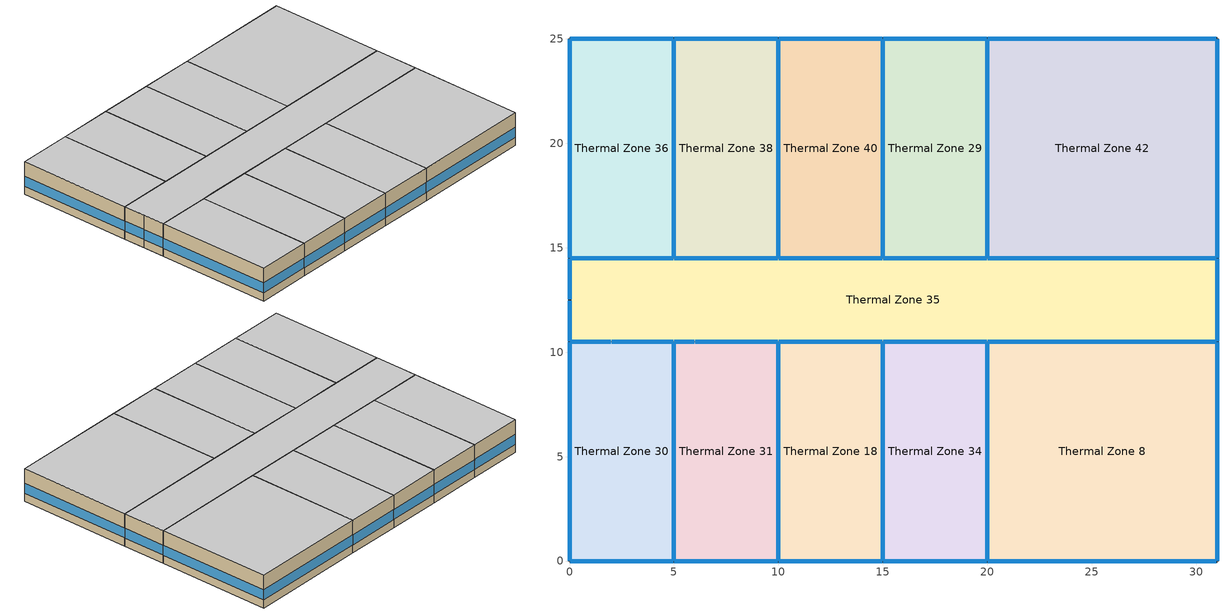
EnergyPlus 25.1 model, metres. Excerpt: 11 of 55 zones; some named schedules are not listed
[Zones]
Thermal Zone 18
 floor to Thermal Zone 11 (Typical Interior Floor): 15,10.5 15,0 10,0 10,10.5 z6.1
 wall outside (Surface 174 c tbd (R 1.0x Solar 1.0x Therm 1.0x)): 10,0 15,0 z6.1:9.14
 wall to Thermal Zone 31 (Typical Interior Wall): 10,10.5 10,0 z6.1:9.14
 wall to Thermal Zone 35 (Typical Interior Wall): 15,10.5 10,10.5 z6.1:9.14
 wall to Thermal Zone 34 (Typical Interior Wall): 15,0 15,10.5 z6.1:9.14
 window (Customized Fenestration: u=3.36): 10.03,0 14.97,0 z6.86:7.78
 window inside (Typical Interior Window): 10,10.47 10,0.03 / 15,0.03 15,10.47 z6.86:7.77; 14.97,10.5 10.03,10.5 z6.86:7.78
 ceiling to Thermal Zone 46 (Typical Interior Ceiling): 15,0 15,10.5 10,10.5 10,0 z9.14
Thermal Zone 29
 floor to Thermal Zone 27 (Typical Interior Floor): 20,25 20,14.5 15,14.5 15,25 z6.1
 wall outside (Surface 229 c tbd (R 1.0x Solar 1.0x Therm 1.0x)): 20,25 15,25 z6.1:9.14
 wall to Thermal Zone 35 (Typical Interior Wall): 15,14.5 20,14.5 z6.1:9.14
 wall to Thermal Zone 40 (Typical Interior Wall): 15,25 15,14.5 z6.1:9.14
 wall to Thermal Zone 42 (Typical Interior Wall): 20,14.5 20,25 z6.1:9.14
 window inside (Typical Interior Window): 15.03,14.5 19.97,14.5 z6.86:7.78; 15,24.97 15,14.53 / 20,14.53 20,24.97 z6.86:7.77
 window (Customized Fenestration: u=3.36): 19.97,25 15.03,25 z6.86:7.78
 ceiling to Thermal Zone 53 (Typical Interior Ceiling): 20,14.5 20,25 15,25 15,14.5 z9.14
Thermal Zone 30
 floor to Thermal Zone 19 (Typical Interior Floor): 5,10.5 5,0 0,0 0,10.5 z6.1
 wall outside (Surface 160 c tbd (R 1.0x Solar 1.0x Therm 1.0x)): 0,0 5,0 z6.1:9.14
 wall outside (Surface 161 c tbd (R 1.0x Solar 1.0x Therm 1.0x)): 0,10.5 0,0 z6.1:9.14
 wall to Thermal Zone 35 (Typical Interior Wall): 5,10.5 2,10.5 0,10.5 z6.1:9.14
 wall to Thermal Zone 31 (Typical Interior Wall): 5,0 5,10.5 z6.1:9.14
 window (Customized Fenestration: u=3.36): 0.03,0 4.97,0 z6.86:7.78; 0,10.47 0,0.03 z6.86:7.77
 window inside (Typical Interior Window): 1.97,10.5 0.03,10.5 / 4.97,10.5 2.03,10.5 z6.86:7.79; 5,0.03 5,10.47 z6.86:7.77
 ceiling to Thermal Zone 23 (Typical Interior Ceiling): 5,0 5,10.5 0,10.5 0,0 z9.14
Thermal Zone 31
 floor to Thermal Zone 20 (Typical Interior Floor): 10,10.5 10,0 5,0 5,10.5 z6.1
 wall outside (Surface 167 c tbd (R 1.0x Solar 1.0x Therm 1.0x)): 5,0 10,0 z6.1:9.14
 wall to Thermal Zone 35 (Typical Interior Wall): 10,10.5 6,10.5 5,10.5 z6.1:9.14
 window (Customized Fenestration: u=3.36): 5.03,0 9.97,0 z6.86:7.78
 window inside (Typical Interior Window): 5.97,10.5 5.03,10.5 z6.86:7.82; 9.97,10.5 6.03,10.5 z6.86:7.78
 ceiling to Thermal Zone 44 (Typical Interior Ceiling): 10,0 10,10.5 5,10.5 5,0 z9.14
Thermal Zone 34
 floor to Thermal Zone 21 (Typical Interior Floor): 20,10.5 20,0 15,0 15,10.5 z6.1
 wall outside (Surface 180 c tbd (R 1.0x Solar 1.0x Therm 1.0x)): 15,0 20,0 z6.1:9.14
 wall to Thermal Zone 35 (Typical Interior Wall): 20,10.5 15,10.5 z6.1:9.14
 wall to Thermal Zone 8 (Typical Interior Wall): 20,0 20,10.5 z6.1:9.14
 window (Customized Fenestration: u=3.36): 15.03,0 19.97,0 z6.86:7.78
 window inside (Typical Interior Window): 19.97,10.5 15.03,10.5 z6.86:7.78; 20,0.03 20,10.47 z6.86:7.77
 ceiling to Thermal Zone 48 (Typical Interior Ceiling): 20,0 20,10.5 15,10.5 15,0 z9.14
Thermal Zone 35
 floor to Thermal Zone 22 (Typical Interior Floor): 31,14.5 31,10.5 0,10.5 0,14.5 z6.1
 wall outside (Surface 192 c tbd (R 1.0x Solar 1.0x Therm 1.0x)): 31,10.5 31,14.5 z6.1:9.14
 wall outside (Surface 200 c tbd (R 1.0x Solar 1.0x Therm 1.0x)): 0,12.5 0,10.5 z6.1:9.14
 wall outside (Surface 201 c tbd (R 1.0x Solar 1.0x Therm 1.0x)): 0,14.5 0,12.5 z6.1:9.14
 wall to Thermal Zone 8 (Typical Interior Wall): 20,10.5 31,10.5 z6.1:9.14
 wall to Thermal Zone 36 (Typical Interior Wall): 5,14.5 0,14.5 z6.1:9.14
 wall to Thermal Zone 38 (Typical Interior Wall): 10,14.5 5,14.5 z6.1:9.14
 wall to Thermal Zone 40 (Typical Interior Wall): 15,14.5 10,14.5 z6.1:9.14
 wall to Thermal Zone 42 (Typical Interior Wall): 31,14.5 20,14.5 z6.1:9.14
 window (Customized Fenestration: u=3.36): 31,10.53 31,14.47 z6.86:7.78; 0,12.47 0,10.53 / 0,14.47 0,12.53 z6.86:7.79
 window inside (Typical Interior Window): 20.03,10.5 30.97,10.5 / 30.97,14.5 20.03,14.5 z6.86:7.77; 4.97,14.5 0.03,14.5 / 9.97,14.5 5.03,14.5 / 14.97,14.5 10.03,14.5 z6.86:7.78
 ceiling to Thermal Zone 39 (Typical Interior Ceiling): 31,10.5 31,14.5 0,14.5 0,10.5 z9.14
Thermal Zone 36
 floor to Thermal Zone 24 (Typical Interior Floor): 5,25 5,14.5 0,14.5 0,25 z6.1
 wall outside (Surface 210 c tbd (R 1.0x Solar 1.0x Therm 1.0x)): 0,25 0,14.5 z6.1:9.14
 wall outside (Surface 211 c tbd (R 1.0x Solar 1.0x Therm 1.0x)): 5,25 0,25 z6.1:9.14
 wall to Thermal Zone 38 (Typical Interior Wall): 5,14.5 5,25 z6.1:9.14
 window (Customized Fenestration: u=3.36): 0,24.97 0,14.53 z6.86:7.77; 4.97,25 0.03,25 z6.86:7.78
 window inside (Typical Interior Window): 5,14.53 5,24.97 z6.86:7.77
 ceiling to Thermal Zone 51 (Typical Interior Ceiling): 5,14.5 5,25 0,25 0,14.5 z9.14
Thermal Zone 38
 floor to Thermal Zone 25 (Typical Interior Floor): 10,25 10,14.5 5,14.5 5,25 z6.1
 wall outside (Surface 217 c tbd (R 1.0x Solar 1.0x Therm 1.0x)): 10,25 5,25 z6.1:9.14
 wall to Thermal Zone 40 (Typical Interior Wall): 10,14.5 10,25 z6.1:9.14
 window (Customized Fenestration: u=3.36): 9.97,25 5.03,25 z6.86:7.78
 window inside (Typical Interior Window): 10,14.53 10,24.97 z6.86:7.77
 ceiling to Thermal Zone 14 (Typical Interior Ceiling): 10,14.5 10,25 5,25 5,14.5 z9.14
Thermal Zone 40
 floor to Thermal Zone 26 (Typical Interior Floor): 15,25 15,14.5 10,14.5 10,25 z6.1
 wall outside (Surface 223 c tbd (R 1.0x Solar 1.0x Therm 1.0x)): 15,25 10,25 z6.1:9.14
 window (Customized Fenestration: u=3.36): 14.97,25 10.03,25 z6.86:7.78
 ceiling to Thermal Zone 52 (Typical Interior Ceiling): 15,14.5 15,25 10,25 10,14.5 z9.14
Thermal Zone 42
 floor to Thermal Zone 28 (Typical Interior Floor): 31,25 31,14.5 20,14.5 20,25 z6.1
 wall outside (Surface 233 c tbd (R 1.0x Solar 1.0x Therm 1.0x)): 31,25 20,25 z6.1:9.14
 wall outside (Surface 234 c tbd (R 1.0x Solar 1.0x Therm 1.0x)): 31,14.5 31,25 z6.1:9.14
 window (Customized Fenestration: u=3.36): 30.97,25 20.03,25 / 31,14.53 31,24.97 z6.86:7.77
 ceiling to Thermal Zone 6 (Typical Interior Ceiling): 31,14.5 31,25 20,25 20,14.5 z9.14
Thermal Zone 8
 floor to Thermal Zone 1 (Typical Interior Floor): 31,10.5 31,0 20,0 20,10.5 z6.1
 wall outside (Surface 187 c tbd (R 1.0x Solar 1.0x Therm 1.0x)): 31,0 31,10.5 z6.1:9.14
 wall outside (Surface 188 c tbd (R 1.0x Solar 1.0x Therm 1.0x)): 20,0 31,0 z6.1:9.14
 window (Customized Fenestration: u=3.36): 31,0.03 31,10.47 z6.86:7.77; 20.03,0 30.97,0 z6.86:7.78
 ceiling to Thermal Zone 50 (Typical Interior Ceiling): 31,0 31,10.5 20,10.5 20,0 z9.14
[Building]
Building 1
[Site:Location]
Montreal-Trudeau Intl AP: Latitude {deg}=45.4706; Longitude {deg}=-73.7408; Time Zone {hr}=-5; Elevation {m}=36; Keep Site Location Information=No
[SizingPeriod:DesignDay] Month=7; Day of Month=21; Day Type=SummerDesignDay; Daily Dry-Bulb Temperature Range {deltaC}=9.3; Dry-Bulb Temperature Range Modifier Type=DefaultMultipliers; Barometric Pressure {Pa}=100893; Wind Speed {m/s}=4.9; Wind Direction {deg}=220; Rain Indicator=No; Snow Indicator=No; Daylight Saving Time Indicator=No; Solar Model Indicator=ASHRAETau; ASHRAE Clear Sky Optical Depth for Beam Irradiance (taub)=0.465; ASHRAE Clear Sky Optical Depth for Diffuse Irradiance (taud)=1.966; Begin Environment Reset Mode=FullResetAtBeginEnvironment
Name | Maximum Dry-Bulb Temperature {C} | Humidity Condition Type | Wetbulb or DewPoint at Maximum Dry-Bulb {C} | Enthalpy at Maximum Dry-Bulb {J/kg}
Montreal Int'l Ann Clg .4% Condns DB=>MWB | 30 | Wetbulb | 22.1
Montreal Int'l Ann Clg .4% Condns DP=>MDB | 26 | Dewpoint | 21.6
Montreal Int'l Ann Clg .4% Condns Enth=>MDB | 28.1 | Enthalpy |  | 69300
Montreal Int'l Ann Clg .4% Condns WB=>MDB | 28.1 | Wetbulb | 23.2
[Material] Thermal Absorptance=0.9
Name | Roughness | Thickness {m} | Conductivity {W/m-K} | Density {kg/m3} | Specific Heat {J/kg-K} | Solar Absorptance | Visible Absorptance
100mm Normalweight concrete floor | MediumRough | 0.1016 | 2.31045 | 2322 | 832.557 | 0.7 | 0.7
AQNC2024brick (fired clay) (R 1.0x Solar 1.0x Therm 1.0x) 16; AQNC2024brick (fired clay) (R 1.0x Solar 1.0x Therm 1.0x) 18; AQNC2024brick (fired clay) (R 1.0x Solar 1.0x Therm 1.0x) 20; AQNC2024brick (fired clay) (R 1.0x Solar 1.0x Therm 1.0x) 26; AQNC2024brick (fired clay) (R 1.0x Solar 1.0x Therm 1.0x) 3; AQNC2024brick (fired clay) (R 1.0x Solar 1.0x Therm 1.0x) 31; AQNC2024brick (fired clay) (R 1.0x Solar 1.0x Therm 1.0x) 33; AQNC2024brick (fired clay) (R 1.0x Solar 1.0x Therm 1.0x) 35; AQNC2024brick (fired clay) (R 1.0x Solar 1.0x Therm 1.0x) 43; AQNC2024brick (fired clay) (R 1.0x Solar 1.0x Therm 1.0x) 47; AQNC2024brick (fired clay) (R 1.0x Solar 1.0x Therm 1.0x) 48; AQNC2024brick (fired clay) (R 1.0x Solar 1.0x Therm 1.0x) 50; AQNC2024brick (fired clay) (R 1.0x Solar 1.0x Therm 1.0x) 51; AQNC2024brick (fired clay) (R 1.0x Solar 1.0x Therm 1.0x) 54; AQNC2024brick (fired clay) (R 1.0x Solar 1.0x Therm 1.0x) 55; AQNC2024brick (fired clay) (R 1.0x Solar 1.0x Therm 1.0x) 56; AQNC2024brick (fired clay) (R 1.0x Solar 1.0x Therm 1.0x) 58 | MediumRough | 0.1 | 1.43 | 2400 | 840 | 0.7 | 0.7
G01 13mm gypsum board | Smooth | 0.0127 | 0.160031 | 800.001 | 1090.73 | 0.7 | 0.5
Generic Brick (R 1.0x Solar 1.0x Therm 1.0x) 16; Generic Brick (R 1.0x Solar 1.0x Therm 1.0x) 18; Generic Brick (R 1.0x Solar 1.0x Therm 1.0x) 20; Generic Brick (R 1.0x Solar 1.0x Therm 1.0x) 26; Generic Brick (R 1.0x Solar 1.0x Therm 1.0x) 3; Generic Brick (R 1.0x Solar 1.0x Therm 1.0x) 31; Generic Brick (R 1.0x Solar 1.0x Therm 1.0x) 33; Generic Brick (R 1.0x Solar 1.0x Therm 1.0x) 35; Generic Brick (R 1.0x Solar 1.0x Therm 1.0x) 43; Generic Brick (R 1.0x Solar 1.0x Therm 1.0x) 47; Generic Brick (R 1.0x Solar 1.0x Therm 1.0x) 48; Generic Brick (R 1.0x Solar 1.0x Therm 1.0x) 50; Generic Brick (R 1.0x Solar 1.0x Therm 1.0x) 51; Generic Brick (R 1.0x Solar 1.0x Therm 1.0x) 54; Generic Brick (R 1.0x Solar 1.0x Therm 1.0x) 55; Generic Brick (R 1.0x Solar 1.0x Therm 1.0x) 56; Generic Brick (R 1.0x Solar 1.0x Therm 1.0x) 58 | MediumRough | 0.1 | 0.9 | 1920 | 790 | 0.65 | 0.65
Generic Gypsum Board (R 1.0x Solar 1.0x Therm 1.0x) 16; Generic Gypsum Board (R 1.0x Solar 1.0x Therm 1.0x) 18; Generic Gypsum Board (R 1.0x Solar 1.0x Therm 1.0x) 20; Generic Gypsum Board (R 1.0x Solar 1.0x Therm 1.0x) 26; Generic Gypsum Board (R 1.0x Solar 1.0x Therm 1.0x) 3; Generic Gypsum Board (R 1.0x Solar 1.0x Therm 1.0x) 31; Generic Gypsum Board (R 1.0x Solar 1.0x Therm 1.0x) 33; Generic Gypsum Board (R 1.0x Solar 1.0x Therm 1.0x) 35; Generic Gypsum Board (R 1.0x Solar 1.0x Therm 1.0x) 43; Generic Gypsum Board (R 1.0x Solar 1.0x Therm 1.0x) 47; Generic Gypsum Board (R 1.0x Solar 1.0x Therm 1.0x) 48; Generic Gypsum Board (R 1.0x Solar 1.0x Therm 1.0x) 50; Generic Gypsum Board (R 1.0x Solar 1.0x Therm 1.0x) 51; Generic Gypsum Board (R 1.0x Solar 1.0x Therm 1.0x) 54; Generic Gypsum Board (R 1.0x Solar 1.0x Therm 1.0x) 55; Generic Gypsum Board (R 1.0x Solar 1.0x Therm 1.0x) 56; Generic Gypsum Board (R 1.0x Solar 1.0x Therm 1.0x) 58 | MediumSmooth | 0.0127 | 0.16 | 800 | 1090 | 0.5 | 0.5
Generic Wall Air Gap (R 1.0x Solar 1.0x Therm 1.0x) 16; Generic Wall Air Gap (R 1.0x Solar 1.0x Therm 1.0x) 18; Generic Wall Air Gap (R 1.0x Solar 1.0x Therm 1.0x) 20; Generic Wall Air Gap (R 1.0x Solar 1.0x Therm 1.0x) 26; Generic Wall Air Gap (R 1.0x Solar 1.0x Therm 1.0x) 3; Generic Wall Air Gap (R 1.0x Solar 1.0x Therm 1.0x) 31; Generic Wall Air Gap (R 1.0x Solar 1.0x Therm 1.0x) 33; Generic Wall Air Gap (R 1.0x Solar 1.0x Therm 1.0x) 35; Generic Wall Air Gap (R 1.0x Solar 1.0x Therm 1.0x) 43; Generic Wall Air Gap (R 1.0x Solar 1.0x Therm 1.0x) 47; Generic Wall Air Gap (R 1.0x Solar 1.0x Therm 1.0x) 48; Generic Wall Air Gap (R 1.0x Solar 1.0x Therm 1.0x) 50; Generic Wall Air Gap (R 1.0x Solar 1.0x Therm 1.0x) 51; Generic Wall Air Gap (R 1.0x Solar 1.0x Therm 1.0x) 54; Generic Wall Air Gap (R 1.0x Solar 1.0x Therm 1.0x) 55; Generic Wall Air Gap (R 1.0x Solar 1.0x Therm 1.0x) 56; Generic Wall Air Gap (R 1.0x Solar 1.0x Therm 1.0x) 58 | Smooth | 0.1 | 0.667 | 1.28 | 1000 | 0.7 | 0.7
Surface 160 m tbd (R 1.0x Solar 1.0x Therm 1.0x); Surface 211 m tbd (R 1.0x Solar 1.0x Therm 1.0x) | MediumRough | 0.1 | 0.073396 | 15 | 1500 | 0.7 | 0.7
Surface 161 m tbd (R 1.0x Solar 1.0x Therm 1.0x); Surface 187 m tbd (R 1.0x Solar 1.0x Therm 1.0x); Surface 210 m tbd (R 1.0x Solar 1.0x Therm 1.0x); Surface 234 m tbd (R 1.0x Solar 1.0x Therm 1.0x) | MediumRough | 0.1 | 0.0702157 | 15 | 1500 | 0.7 | 0.7
Surface 167 m tbd (R 1.0x Solar 1.0x Therm 1.0x); Surface 174 m tbd (R 1.0x Solar 1.0x Therm 1.0x); Surface 180 m tbd (R 1.0x Solar 1.0x Therm 1.0x); Surface 192 m tbd (R 1.0x Solar 1.0x Therm 1.0x); Surface 200 m tbd (R 1.0x Solar 1.0x Therm 1.0x); Surface 201 m tbd (R 1.0x Solar 1.0x Therm 1.0x); Surface 217 m tbd (R 1.0x Solar 1.0x Therm 1.0x); Surface 223 m tbd (R 1.0x Solar 1.0x Therm 1.0x); Surface 229 m tbd (R 1.0x Solar 1.0x Therm 1.0x) | MediumRough | 0.1 | 0.0673245 | 15 | 1500 | 0.7 | 0.7
Surface 188 m tbd (R 1.0x Solar 1.0x Therm 1.0x); Surface 233 m tbd (R 1.0x Solar 1.0x Therm 1.0x) | MediumRough | 0.1 | 0.0700843 | 15 | 1500 | 0.7 | 0.7
[Material:NoMass]
CP02 CARPET PAD 3: Roughness=Smooth; Thermal Resistance {m2-K/W}=0.21648; Thermal Absorptance=0.9; Solar Absorptance=0.7; Visible Absorptance=0.8
[WindowMaterial:Glazing]
Clear 3mm 1: Optical Data Type=SpectralAverage; Thickness {m}=0.003; Solar Transmittance at Normal Incidence=0.837; Front Side Solar Reflectance at Normal Incidence=0.075; Back Side Solar Reflectance at Normal Incidence=0.075; Visible Transmittance at Normal Incidence=0.898; Front Side Visible Reflectance at Normal Incidence=0.081; Back Side Visible Reflectance at Normal Incidence=0.081; Infrared Transmittance at Normal Incidence=0; Front Side Infrared Hemispherical Emissivity=0.84; Back Side Infrared Hemispherical Emissivity=0.84; Conductivity {W/m-K}=0.9; Dirt Correction Factor for Solar and Visible Transmittance=1; Solar Diffusing=No
[WindowMaterial:SimpleGlazingSystem]
Fenestration U=3.32 0.66 1: U-Factor {W/m2-K}=3.32; Solar Heat Gain Coefficient=0.66; Visible Transmittance=0.21
[Construction]
Customized Fenestration: u=3.36: Fenestration U=3.32 0.66 1
Surface 160 c tbd (R 1.0x Solar 1.0x Therm 1.0x): Generic Brick (R 1.0x Solar 1.0x Therm 1.0x) 35, AQNC2024brick (fired clay) (R 1.0x Solar 1.0x Therm 1.0x) 35, Surface 160 m tbd (R 1.0x Solar 1.0x Therm 1.0x), Generic Wall Air Gap (R 1.0x Solar 1.0x Therm 1.0x) 35, Generic Gypsum Board (R 1.0x Solar 1.0x Therm 1.0x) 35
Surface 161 c tbd (R 1.0x Solar 1.0x Therm 1.0x): Generic Brick (R 1.0x Solar 1.0x Therm 1.0x) 16, AQNC2024brick (fired clay) (R 1.0x Solar 1.0x Therm 1.0x) 16, Surface 161 m tbd (R 1.0x Solar 1.0x Therm 1.0x), Generic Wall Air Gap (R 1.0x Solar 1.0x Therm 1.0x) 16, Generic Gypsum Board (R 1.0x Solar 1.0x Therm 1.0x) 16
Surface 167 c tbd (R 1.0x Solar 1.0x Therm 1.0x): Generic Brick (R 1.0x Solar 1.0x Therm 1.0x) 48, AQNC2024brick (fired clay) (R 1.0x Solar 1.0x Therm 1.0x) 48, Surface 167 m tbd (R 1.0x Solar 1.0x Therm 1.0x), Generic Wall Air Gap (R 1.0x Solar 1.0x Therm 1.0x) 48, Generic Gypsum Board (R 1.0x Solar 1.0x Therm 1.0x) 48
Surface 174 c tbd (R 1.0x Solar 1.0x Therm 1.0x): Generic Brick (R 1.0x Solar 1.0x Therm 1.0x) 50, AQNC2024brick (fired clay) (R 1.0x Solar 1.0x Therm 1.0x) 50, Surface 174 m tbd (R 1.0x Solar 1.0x Therm 1.0x), Generic Wall Air Gap (R 1.0x Solar 1.0x Therm 1.0x) 50, Generic Gypsum Board (R 1.0x Solar 1.0x Therm 1.0x) 50
Surface 180 c tbd (R 1.0x Solar 1.0x Therm 1.0x): Generic Brick (R 1.0x Solar 1.0x Therm 1.0x) 51, AQNC2024brick (fired clay) (R 1.0x Solar 1.0x Therm 1.0x) 51, Surface 180 m tbd (R 1.0x Solar 1.0x Therm 1.0x), Generic Wall Air Gap (R 1.0x Solar 1.0x Therm 1.0x) 51, Generic Gypsum Board (R 1.0x Solar 1.0x Therm 1.0x) 51
Surface 187 c tbd (R 1.0x Solar 1.0x Therm 1.0x): Generic Brick (R 1.0x Solar 1.0x Therm 1.0x) 3, AQNC2024brick (fired clay) (R 1.0x Solar 1.0x Therm 1.0x) 3, Surface 187 m tbd (R 1.0x Solar 1.0x Therm 1.0x), Generic Wall Air Gap (R 1.0x Solar 1.0x Therm 1.0x) 3, Generic Gypsum Board (R 1.0x Solar 1.0x Therm 1.0x) 3
Surface 188 c tbd (R 1.0x Solar 1.0x Therm 1.0x): Generic Brick (R 1.0x Solar 1.0x Therm 1.0x) 54, AQNC2024brick (fired clay) (R 1.0x Solar 1.0x Therm 1.0x) 54, Surface 188 m tbd (R 1.0x Solar 1.0x Therm 1.0x), Generic Wall Air Gap (R 1.0x Solar 1.0x Therm 1.0x) 54, Generic Gypsum Board (R 1.0x Solar 1.0x Therm 1.0x) 54
Surface 192 c tbd (R 1.0x Solar 1.0x Therm 1.0x): Generic Brick (R 1.0x Solar 1.0x Therm 1.0x) 55, AQNC2024brick (fired clay) (R 1.0x Solar 1.0x Therm 1.0x) 55, Surface 192 m tbd (R 1.0x Solar 1.0x Therm 1.0x), Generic Wall Air Gap (R 1.0x Solar 1.0x Therm 1.0x) 55, Generic Gypsum Board (R 1.0x Solar 1.0x Therm 1.0x) 55
Surface 200 c tbd (R 1.0x Solar 1.0x Therm 1.0x): Generic Brick (R 1.0x Solar 1.0x Therm 1.0x) 31, AQNC2024brick (fired clay) (R 1.0x Solar 1.0x Therm 1.0x) 31, Surface 200 m tbd (R 1.0x Solar 1.0x Therm 1.0x), Generic Wall Air Gap (R 1.0x Solar 1.0x Therm 1.0x) 31, Generic Gypsum Board (R 1.0x Solar 1.0x Therm 1.0x) 31
Surface 201 c tbd (R 1.0x Solar 1.0x Therm 1.0x): Generic Brick (R 1.0x Solar 1.0x Therm 1.0x) 56, AQNC2024brick (fired clay) (R 1.0x Solar 1.0x Therm 1.0x) 56, Surface 201 m tbd (R 1.0x Solar 1.0x Therm 1.0x), Generic Wall Air Gap (R 1.0x Solar 1.0x Therm 1.0x) 56, Generic Gypsum Board (R 1.0x Solar 1.0x Therm 1.0x) 56
Surface 210 c tbd (R 1.0x Solar 1.0x Therm 1.0x): Generic Brick (R 1.0x Solar 1.0x Therm 1.0x) 20, AQNC2024brick (fired clay) (R 1.0x Solar 1.0x Therm 1.0x) 20, Surface 210 m tbd (R 1.0x Solar 1.0x Therm 1.0x), Generic Wall Air Gap (R 1.0x Solar 1.0x Therm 1.0x) 20, Generic Gypsum Board (R 1.0x Solar 1.0x Therm 1.0x) 20
Surface 211 c tbd (R 1.0x Solar 1.0x Therm 1.0x): Generic Brick (R 1.0x Solar 1.0x Therm 1.0x) 18, AQNC2024brick (fired clay) (R 1.0x Solar 1.0x Therm 1.0x) 18, Surface 211 m tbd (R 1.0x Solar 1.0x Therm 1.0x), Generic Wall Air Gap (R 1.0x Solar 1.0x Therm 1.0x) 18, Generic Gypsum Board (R 1.0x Solar 1.0x Therm 1.0x) 18
Surface 217 c tbd (R 1.0x Solar 1.0x Therm 1.0x): Generic Brick (R 1.0x Solar 1.0x Therm 1.0x) 26, AQNC2024brick (fired clay) (R 1.0x Solar 1.0x Therm 1.0x) 26, Surface 217 m tbd (R 1.0x Solar 1.0x Therm 1.0x), Generic Wall Air Gap (R 1.0x Solar 1.0x Therm 1.0x) 26, Generic Gypsum Board (R 1.0x Solar 1.0x Therm 1.0x) 26
Surface 223 c tbd (R 1.0x Solar 1.0x Therm 1.0x): Generic Brick (R 1.0x Solar 1.0x Therm 1.0x) 47, AQNC2024brick (fired clay) (R 1.0x Solar 1.0x Therm 1.0x) 47, Surface 223 m tbd (R 1.0x Solar 1.0x Therm 1.0x), Generic Wall Air Gap (R 1.0x Solar 1.0x Therm 1.0x) 47, Generic Gypsum Board (R 1.0x Solar 1.0x Therm 1.0x) 47
Surface 229 c tbd (R 1.0x Solar 1.0x Therm 1.0x): Generic Brick (R 1.0x Solar 1.0x Therm 1.0x) 33, AQNC2024brick (fired clay) (R 1.0x Solar 1.0x Therm 1.0x) 33, Surface 229 m tbd (R 1.0x Solar 1.0x Therm 1.0x), Generic Wall Air Gap (R 1.0x Solar 1.0x Therm 1.0x) 33, Generic Gypsum Board (R 1.0x Solar 1.0x Therm 1.0x) 33
Surface 233 c tbd (R 1.0x Solar 1.0x Therm 1.0x): Generic Brick (R 1.0x Solar 1.0x Therm 1.0x) 58, AQNC2024brick (fired clay) (R 1.0x Solar 1.0x Therm 1.0x) 58, Surface 233 m tbd (R 1.0x Solar 1.0x Therm 1.0x), Generic Wall Air Gap (R 1.0x Solar 1.0x Therm 1.0x) 58, Generic Gypsum Board (R 1.0x Solar 1.0x Therm 1.0x) 58
Surface 234 c tbd (R 1.0x Solar 1.0x Therm 1.0x): Generic Brick (R 1.0x Solar 1.0x Therm 1.0x) 43, AQNC2024brick (fired clay) (R 1.0x Solar 1.0x Therm 1.0x) 43, Surface 234 m tbd (R 1.0x Solar 1.0x Therm 1.0x), Generic Wall Air Gap (R 1.0x Solar 1.0x Therm 1.0x) 43, Generic Gypsum Board (R 1.0x Solar 1.0x Therm 1.0x) 43
Typical Interior Ceiling: CP02 CARPET PAD 3, 100mm Normalweight concrete floor
Typical Interior Floor: 100mm Normalweight concrete floor, CP02 CARPET PAD 3
Typical Interior Wall: G01 13mm gypsum board, G01 13mm gypsum board
Typical Interior Window: Clear 3mm 1
[Zone] Multiplier=1; Part of Total Floor Area=Yes
Thermal Zone 18; Thermal Zone 29; Thermal Zone 30; Thermal Zone 31; Thermal Zone 34; Thermal Zone 35; Thermal Zone 36; Thermal Zone 38; Thermal Zone 40; Thermal Zone 42; Thermal Zone 8
[Space]
Name | Zone | Space Type
Space 303 | Thermal Zone 18 | MURB small
Space 310 | Thermal Zone 29 | MURB small
Space 301 | Thermal Zone 30 | MURB small
Space 302 | Thermal Zone 31 | MURB small
Space 304 | Thermal Zone 34 | MURB small
Space 306 | Thermal Zone 35 | MURB large
Space 307 | Thermal Zone 36 | MURB small
Space 308 | Thermal Zone 38 | MURB small
Space 309 | Thermal Zone 40 | MURB small
Space 311 | Thermal Zone 42 | MURB large
Space 305 | Thermal Zone 8 | MURB lobby
[SpaceList]
MURB lobby: Space 105, Space 305, Space 205, Space 505
MURB large: Space 211, Space 106, Space 111, Space 206, Space 306, Space 311, Space 506, Space 405, Space 511
MURB small: Space 411, Space 103, Space 403, Space 502, Space 102, Space 101, Space 104, Space 107, Space 203, Space 109, Space 108, Space 408, Space 110, Space 303, Space 501, Space 201, Space 202, Space 204, Space 401, Space 207, Space 208, Space 209, Space 210, Space 310, Space 301, Space 302, Space 509, Space 504, Space 304, Space 307, Space 510, Space 308, Space 406, Space 309, Space 507, Space 402, Space 508, Space 404, Space 503, Space 407, Space 409, Space 410
[ZoneInfiltration:DesignFlowRate] Design Flow Rate Calculation Method=Flow/ExteriorArea; Flow Rate per Exterior Surface Area {m3/s-m2}=0.000330626; Constant Term Coefficient=0.1689; Temperature Term Coefficient=0.0232; Velocity Term Coefficient=0; Velocity Squared Term Coefficient=0.0143; Density Basis=Outdoor
Name | Zone or ZoneList or Space or SpaceList | Schedule
Space 303 HVAC Off Infiltration | Space 303 | Infiltration HVAC Off Schedule
Space 303 HVAC On Infiltration | Space 303 | Infiltration HVAC On Schedule
Space 310 HVAC Off Infiltration | Space 310 | Infiltration HVAC Off Schedule
Space 310 HVAC On Infiltration | Space 310 | Infiltration HVAC On Schedule
Space 301 HVAC Off Infiltration | Space 301 | Infiltration HVAC Off Schedule
Space 301 HVAC On Infiltration | Space 301 | Infiltration HVAC On Schedule
Space 302 HVAC Off Infiltration | Space 302 | Infiltration HVAC Off Schedule
Space 302 HVAC On Infiltration | Space 302 | Infiltration HVAC On Schedule
Space 304 HVAC Off Infiltration | Space 304 | Infiltration HVAC Off Schedule
Space 304 HVAC On Infiltration | Space 304 | Infiltration HVAC On Schedule
Space 306 HVAC Off Infiltration | Space 306 | Infiltration HVAC Off Schedule
Space 306 HVAC On Infiltration | Space 306 | Infiltration HVAC On Schedule
Space 307 HVAC Off Infiltration | Space 307 | Infiltration HVAC Off Schedule
Space 307 HVAC On Infiltration | Space 307 | Infiltration HVAC On Schedule
Space 308 HVAC Off Infiltration | Space 308 | Infiltration HVAC Off Schedule
Space 308 HVAC On Infiltration | Space 308 | Infiltration HVAC On Schedule
Space 309 HVAC Off Infiltration | Space 309 | Infiltration HVAC Off Schedule
Space 309 HVAC On Infiltration | Space 309 | Infiltration HVAC On Schedule
Space 311 HVAC Off Infiltration | Space 311 | Infiltration HVAC Off Schedule
Space 311 HVAC On Infiltration | Space 311 | Infiltration HVAC On Schedule
Space 305 HVAC Off Infiltration | Space 305 | Infiltration HVAC Off Schedule
Space 305 HVAC On Infiltration | Space 305 | Infiltration HVAC On Schedule
[ZoneControl:Thermostat] Temperature Difference Between Cutout And Setpoint {deltaC}=0
Name | Zone or ZoneList | Control Type Schedule | Control 1
Thermal Zone 18 Thermostat | Thermal Zone 18 | Thermal Zone 18 Thermostat Schedule | Thermostat Setpoint Dual Setpoint 48
Thermal Zone 29 Thermostat | Thermal Zone 29 | Thermal Zone 29 Thermostat Schedule | Thermostat Setpoint Dual Setpoint 38
Thermal Zone 30 Thermostat | Thermal Zone 30 | Thermal Zone 30 Thermostat Schedule | Thermostat Setpoint Dual Setpoint 47
Thermal Zone 31 Thermostat | Thermal Zone 31 | Thermal Zone 31 Thermostat Schedule | Thermostat Setpoint Dual Setpoint 51
Thermal Zone 34 Thermostat | Thermal Zone 34 | Thermal Zone 34 Thermostat Schedule | Thermostat Setpoint Dual Setpoint 39
Thermal Zone 35 Thermostat | Thermal Zone 35 | Thermal Zone 35 Thermostat Schedule | Thermostat Setpoint Dual Setpoint 40
Thermal Zone 36 Thermostat | Thermal Zone 36 | Thermal Zone 36 Thermostat Schedule | Thermostat Setpoint Dual Setpoint 9
Thermal Zone 38 Thermostat | Thermal Zone 38 | Thermal Zone 38 Thermostat Schedule | Thermostat Setpoint Dual Setpoint 3
Thermal Zone 40 Thermostat | Thermal Zone 40 | Thermal Zone 40 Thermostat Schedule | Thermostat Setpoint Dual Setpoint 20
Thermal Zone 42 Thermostat | Thermal Zone 42 | Thermal Zone 42 Thermostat Schedule | Thermostat Setpoint Dual Setpoint 6
Thermal Zone 8 Thermostat | Thermal Zone 8 | Thermal Zone 8 Thermostat Schedule | Thermostat Setpoint Dual Setpoint 36
[ThermostatSetpoint:DualSetpoint] Heating Setpoint Temperature Schedule=NECB-G-Thermostat Setpoint-Heating; Cooling Setpoint Temperature Schedule=NECB-G-Thermostat Setpoint-Cooling
Thermostat Setpoint Dual Setpoint 48; Thermostat Setpoint Dual Setpoint 38; Thermostat Setpoint Dual Setpoint 47; Thermostat Setpoint Dual Setpoint 51; Thermostat Setpoint Dual Setpoint 39; Thermostat Setpoint Dual Setpoint 40; Thermostat Setpoint Dual Setpoint 9; Thermostat Setpoint Dual Setpoint 3; Thermostat Setpoint Dual Setpoint 20; Thermostat Setpoint Dual Setpoint 6; Thermostat Setpoint Dual Setpoint 36
[Zone equipment]
Thermal Zone 18: Elec Baseboard 47, Cycling PTAC DX Clg Elec Htg 18
Thermal Zone 29: Elec Baseboard 37, Cycling PTAC DX Clg Elec Htg 5
Thermal Zone 30: Elec Baseboard 46, Cycling PTAC DX Clg Elec Htg 28
Thermal Zone 31: Elec Baseboard 50, Cycling PTAC DX Clg Elec Htg 25
Thermal Zone 34: Elec Baseboard 38, Cycling PTAC DX Clg Elec Htg 11
Thermal Zone 35: Elec Baseboard 39, Cycling PTAC DX Clg Elec Htg 29
Thermal Zone 36: Elec Baseboard 8, Cycling PTAC DX Clg Elec Htg 8
Thermal Zone 38: Elec Baseboard 2, Cycling PTAC DX Clg Elec Htg 13
Thermal Zone 40: Elec Baseboard 19, Cycling PTAC DX Clg Elec Htg 9
Thermal Zone 42: Elec Baseboard 5, Cycling PTAC DX Clg Elec Htg 32
Thermal Zone 8: Elec Baseboard 35, Cycling PTAC DX Clg Elec Htg 46
[Sizing:Zone] Zone Cooling Design Supply Air Temperature Input Method=SupplyAirTemperature; Zone Cooling Design Supply Air Temperature {C}=14; Zone Cooling Design Supply Air Temperature Difference {deltaC}=11.11; Zone Heating Design Supply Air Temperature Input Method=SupplyAirTemperature; Zone Heating Design Supply Air Temperature {C}=40; Zone Heating Design Supply Air Temperature Difference {deltaC}=11.11; Zone Cooling Design Supply Air Humidity Ratio {kgWater/kgDryAir}=0.0085; Zone Heating Design Supply Air Humidity Ratio {kgWater/kgDryAir}=0.008; Cooling Design Air Flow Method=DesignDay; Cooling Design Air Flow Rate {m3/s}=0; Cooling Minimum Air Flow per Zone Floor Area {m3/s-m2}=0.000762; Cooling Minimum Air Flow {m3/s}=0; Cooling Minimum Air Flow Fraction=0; Heating Design Air Flow Method=DesignDay; Heating Design Air Flow Rate {m3/s}=0; Heating Maximum Air Flow per Zone Floor Area {m3/s-m2}=0.002032; Heating Maximum Air Flow {m3/s}=0.141576; Heating Maximum Air Flow Fraction=0.3; Account for Dedicated Outdoor Air System=No; Zone Load Sizing Method=Sensible Load Only No Latent Load; Zone Latent Cooling Design Supply Air Humidity Ratio Input Method=HumidityRatioDifference; Zone Cooling Design Supply Air Humidity Ratio Difference {kgWater/kgDryAir}=0.005; Zone Latent Heating Design Supply Air Humidity Ratio Input Method=HumidityRatioDifference; Zone Humidification Design Supply Air Humidity Ratio Difference {kgWater/kgDryAir}=0.005; Type of Space Sum to Use=Coincident
Name | Design Specification Outdoor Air Object
Thermal Zone 18 | Thermal Zone 18 Zero air DSOA
Thermal Zone 29 | Thermal Zone 29 Zero air DSOA
Thermal Zone 30 | Thermal Zone 30 Zero air DSOA
Thermal Zone 31 | Thermal Zone 31 Zero air DSOA
Thermal Zone 34 | Thermal Zone 34 Zero air DSOA
Thermal Zone 35 | Thermal Zone 35 Zero air DSOA
Thermal Zone 36 | Thermal Zone 36 Zero air DSOA
Thermal Zone 38 | Thermal Zone 38 Zero air DSOA
Thermal Zone 40 | Thermal Zone 40 Zero air DSOA
Thermal Zone 42 | Thermal Zone 42 Zero air DSOA
Thermal Zone 8 | Thermal Zone 8 Zero air DSOA
[DesignSpecification:OutdoorAir] Outdoor Air Method=Sum; Outdoor Air Flow per Person {m3/s-person}=0; Outdoor Air Flow per Zone Floor Area {m3/s-m2}=0; Outdoor Air Flow per Zone {m3/s}=0; Outdoor Air Flow Air Changes per Hour {1/hr}=0
Thermal Zone 18 Zero air DSOA; Thermal Zone 29 Zero air DSOA; Thermal Zone 30 Zero air DSOA; Thermal Zone 31 Zero air DSOA; Thermal Zone 34 Zero air DSOA; Thermal Zone 35 Zero air DSOA; Thermal Zone 36 Zero air DSOA; Thermal Zone 38 Zero air DSOA; Thermal Zone 40 Zero air DSOA; Thermal Zone 42 Zero air DSOA; Thermal Zone 8 Zero air DSOA
[Lights] Schedule=Eclairageint; Design Level Calculation Method=LightingLevel; Lighting Level {W}=241.35; Fraction Radiant=0.4; Fraction Visible=0.2; Fraction Replaceable=1
Name | Zone or ZoneList or Space or SpaceList
Lights 1 | MURB large
Lights 2 | MURB small
[People] Number of People Schedule=MidriseApartment Apartment Occ 3; Number of People Calculation Method=People/Area; People per Floor Area {person/m2}=0.0283091; Fraction Radiant=0.3; Activity Level Schedule=MidriseApartment Activity 3
Name | Zone or ZoneList or Space or SpaceList
People 1 | MURB large
People 2 | MURB small
[ElectricEquipment] Design Level Calculation Method=EquipmentLevel
Name | Zone or ZoneList or Space or SpaceList | Schedule | Design Level {W} | Fraction Radiant | Fraction Latent | Fraction Lost
Electric Equipment 1 15.0 percent reduction | MURB large | Autres | 629 | 0.2
Electric Equipment 11 15.0 percent reduction | MURB large | Laveuse | 23.647 | 0.2 | 0 | 0.1
Electric Equipment 13 15.0 percent reduction | MURB large | Lavevaisselle | 26.0015 | 0.1 | 0.1 | 0.8
Electric Equipment 16 15.0 percent reduction | MURB large | Refrigerateur | 99.263 | 0 | 0.1 | 0.9
Electric Equipment 17 15.0 percent reduction | MURB large | Secheuse | 235.195 | 0.2 | 0 | 0.8
Electric Equipment 5 15.0 percent reduction | MURB large | Chaufeau | 800.36 | 0 | 0.1 | 0.9
Electric Equipment 7 15.0 percent reduction | MURB large | Congelateur | 14.8325 | 0 | 0.1 | 0.9
Electric Equipment 9 15.0 percent reduction | MURB large | Fourcuisiniere | 266.05 | 0.2 | 0.1 | 0.1
Electric Equipment 10 15.0 percent reduction | MURB small | Fourcuisiniere | 266.05 | 0.2 | 0.1 | 0.1
Electric Equipment 12 15.0 percent reduction | MURB small | Laveuse | 23.647 | 0.2 | 0 | 0.1
Electric Equipment 14 15.0 percent reduction | MURB small | Lavevaisselle | 26.0015 | 0.1 | 0.1 | 0.8
Electric Equipment 15 15.0 percent reduction | MURB small | Refrigerateur | 99.263 | 0 | 0.1 | 0.9
Electric Equipment 18 15.0 percent reduction | MURB small | Secheuse | 235.195 | 0.2 | 0 | 0.8
Electric Equipment 3 15.0 percent reduction | MURB small | Autres | 629 | 0.2
Electric Equipment 6 15.0 percent reduction | MURB small | Chaufeau | 800.36 | 0 | 0.1 | 0.9
Electric Equipment 8 15.0 percent reduction | MURB small | Congelateur | 14.8325 | 0 | 0.1 | 0.9
[Exterior:Lights]
Exterior Lights 1: Schedule=Eclairagext; Design Level {W}=1000
[Schedule:Compact]
Thermal Zone 18 Thermostat Schedule; Thermal Zone 29 Thermostat Schedule; Thermal Zone 30 Thermostat Schedule; Thermal Zone 31 Thermostat Schedule; Thermal Zone 34 Thermostat Schedule; Thermal Zone 35 Thermostat Schedule; Thermal Zone 36 Thermostat Schedule; Thermal Zone 38 Thermostat Schedule; Thermal Zone 40 Thermostat Schedule; Thermal Zone 42 Thermostat Schedule; Thermal Zone 8 Thermostat Schedule: Through: 12/31, For: AllDays, Until: 24:00, 4
[Schedule:Day:Interval]
NECB-G-Thermostat Setpoint-Heating Default 2: No, 01:00, 18, 07:00, 18, 09:00, 21, 17:00, 21, 22:00, 21, 24:00, 18
NECB-G-Thermostat Setpoint-Heating Default: No, 24:00, 21
NECB-G-Thermostat Setpoint-Cooling Default: No, 24:00, 23
MidriseApartment Apartment Occ Default; MidriseApartment Apartment Occ Summer Design Day 3; MidriseApartment Apartment Occ Winter Design Day 3: No, 07:00, 1, 08:00, 0.85, 09:00, 0.39, 16:00, 0.25, 17:00, 0.3, 18:00, 0.52, 21:00, 0.87, 24:00, 1
MidriseApartment Activity Default; MidriseApartment Activity Summer Design Day 3; MidriseApartment Activity Winter Design Day 3: No, 24:00, 120
[Schedule:Week:Daily]
NECB-G-Thermostat Setpoint-Heating Week Rule - Jan1-Dec31: NECB-G-Thermostat Setpoint-Heating Default 2, NECB-G-Thermostat Setpoint-Heating Default, NECB-G-Thermostat Setpoint-Heating Default, NECB-G-Thermostat Setpoint-Heating Default, NECB-G-Thermostat Setpoint-Heating Default, NECB-G-Thermostat Setpoint-Heating Default, NECB-G-Thermostat Setpoint-Heating Default 2, NECB-G-Thermostat Setpoint-Heating Default, NECB-G-Thermostat Setpoint-Heating Default, NECB-G-Thermostat Setpoint-Heating Default, NECB-G-Thermostat Setpoint-Heating Default, NECB-G-Thermostat Setpoint-Heating Default
NECB-G-Thermostat Setpoint-Cooling Week Rule - Jan1-Dec31: NECB-G-Thermostat Setpoint-Cooling Default, NECB-G-Thermostat Setpoint-Cooling Default, NECB-G-Thermostat Setpoint-Cooling Default, NECB-G-Thermostat Setpoint-Cooling Default, NECB-G-Thermostat Setpoint-Cooling Default, NECB-G-Thermostat Setpoint-Cooling Default, NECB-G-Thermostat Setpoint-Cooling Default, NECB-G-Thermostat Setpoint-Cooling Default, NECB-G-Thermostat Setpoint-Cooling Default, NECB-G-Thermostat Setpoint-Cooling Default, NECB-G-Thermostat Setpoint-Cooling Default, NECB-G-Thermostat Setpoint-Cooling Default
MidriseApartment Apartment Occ 3 Week Rule - Jan1-Dec31: MidriseApartment Apartment Occ Default, MidriseApartment Apartment Occ Default, MidriseApartment Apartment Occ Default, MidriseApartment Apartment Occ Default, MidriseApartment Apartment Occ Default, MidriseApartment Apartment Occ Default, MidriseApartment Apartment Occ Default, MidriseApartment Apartment Occ Default, MidriseApartment Apartment Occ Summer Design Day 3, MidriseApartment Apartment Occ Winter Design Day 3, MidriseApartment Apartment Occ Default, MidriseApartment Apartment Occ Default
MidriseApartment Activity 3 Week Rule - Jan1-Dec31: MidriseApartment Activity Default, MidriseApartment Activity Default, MidriseApartment Activity Default, MidriseApartment Activity Default, MidriseApartment Activity Default, MidriseApartment Activity Default, MidriseApartment Activity Default, MidriseApartment Activity Default, MidriseApartment Activity Summer Design Day 3, MidriseApartment Activity Winter Design Day 3, MidriseApartment Activity Default, MidriseApartment Activity Default
[Schedule:Year]
NECB-G-Thermostat Setpoint-Heating: NECB-G-Thermostat Setpoint-Heating Week Rule - Jan1-Dec31, 1, 1, 12, 31
NECB-G-Thermostat Setpoint-Cooling: NECB-G-Thermostat Setpoint-Cooling Week Rule - Jan1-Dec31, 1, 1, 12, 31
MidriseApartment Apartment Occ 3: MidriseApartment Apartment Occ 3 Week Rule - Jan1-Dec31, 1, 1, 12, 31
MidriseApartment Activity 3: MidriseApartment Activity 3 Week Rule - Jan1-Dec31, 1, 1, 12, 31
[Schedule:Constant]
Name | Hourly Value
Infiltration HVAC Off Schedule | 1
Infiltration HVAC On Schedule | 0
